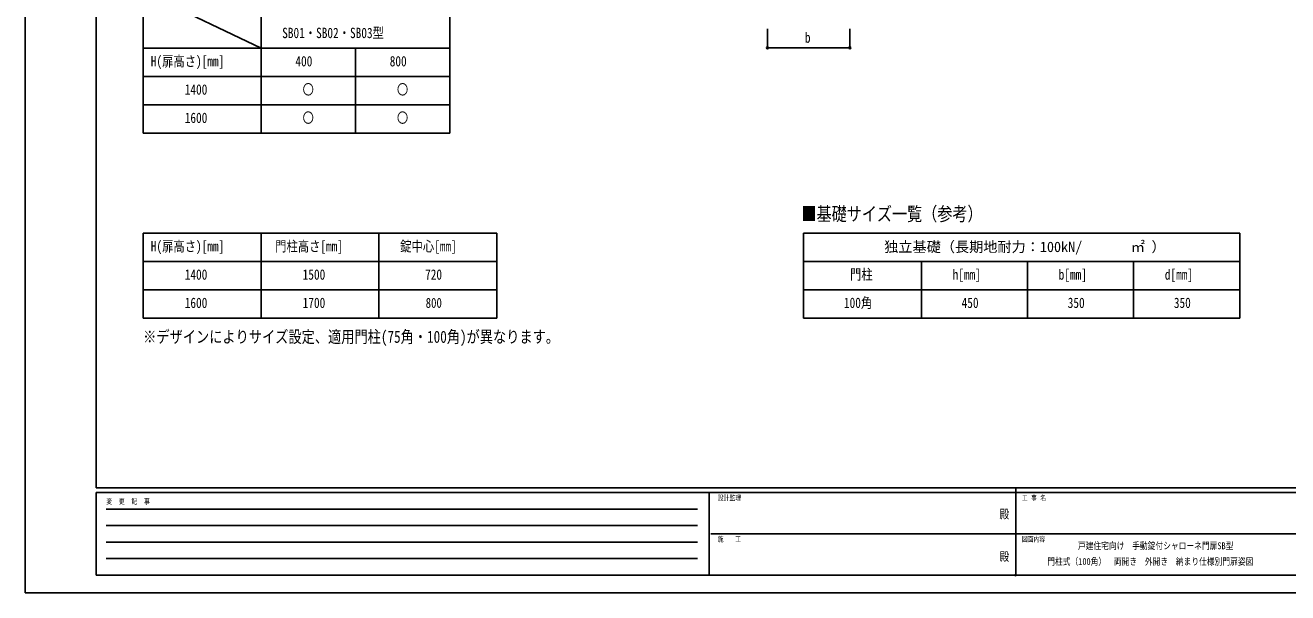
# Model space of a CAD drawing. Units: millimetres, scale not verified. Extents: x -4205 to 4205, y -2970 to 2970.
# Drawn here: x -4205 to 1149, y -2970 to -562 of the extents above; entities that cross this region are included whole.
import ezdxf
from ezdxf.enums import TextEntityAlignment as Align

# ---------------------------------------------------------------- set-up
doc = ezdxf.new("R2010")
doc.units = ezdxf.units.MM
doc.header["$LTSCALE"] = 10
doc.header["$PDMODE"] = 32
doc.header["$PDSIZE"] = 5
for name, color, linetype in [('0-2_USER1', 3, 'Continuous'), ('0-6_YKK_D', 6, 'Continuous'), ('0-7_YKK_ZWAK', 7, 'Continuous')]:
    doc.layers.add(name, color=color, linetype=linetype)
doc.styles.add('ＭＳ ゴシック', font='')
doc.styles.get('ＭＳ ゴシック').set_extended_font_data('MS Gothic')

msp = doc.modelspace()

# ---------------------------------------------------------------- linework, layer by layer
at = {"layer": '0-2_USER1'}
for p, q in [((-3705, -420), (-3205, -660)), ((-3705, -420), (-3705, -1020)), ((-3205, -420), (-3205, -1020)), ((-2405, -420), (-2405, -1020)), ((-3705, -660), (-2405, -660)), ((-2805, -660), (-2805, -1020)), ((-3705, -780), (-2405, -780)), ((-3705, -900), (-2405, -900)), ((-3705, -1020), (-2405, -1020)), ((-3705, -1445), (-2205, -1445)), ((-3705, -1445), (-3705, -1805)), ((-3205, -1445), (-3205, -1805)), ((-2705, -1445), (-2705, -1805)), ((-2205, -1445), (-2205, -1805)), ((-904.98, -1445), (945.02, -1445)), ((-904.98, -1445), (-904.98, -1805)), ((945.02, -1445), (945.02, -1805)), ((-3705, -1565), (-2205, -1565)), ((-904.98, -1565), (945.02, -1565)), ((-404.98, -1565), (-404.98, -1805)), ((45.02, -1565), (45.02, -1805)), ((495.02, -1565), (495.02, -1805)), ((-3705, -1685), (-2205, -1685)), ((-904.98, -1685), (945.02, -1685)), ((-3705, -1805), (-2205, -1805)), ((-904.98, -1805), (945.02, -1805))]:
    msp.add_line(p, q, dxfattribs=at)
at = {"layer": '0-6_YKK_D'}
for p, q in [((-1057.98, -577.67), (-1057.98, -658.67)), ((-707.98, -577.67), (-707.98, -658.67)), ((-1057.98, -657.67), (-707.98, -657.67))]:
    msp.add_line(p, q, dxfattribs=at)
for centre in [(-1057.98, -657.67), (-707.98, -657.67)]:
    msp.add_circle(centre, 4.25, dxfattribs=at)
at = {"layer": '0-7_YKK_ZWAK'}
for p, q in [((-3904.98, -2525), (-3904.98, 2775)), ((3895.02, -2525), (-3904.98, -2525)), ((-1304.98, -2545), (-3904.98, -2545)), ((-3904.98, -2895), (-3904.98, -2545)), ((-1304.98, -2545), (-1304.98, -2895)), ((-4.98, -2545), (-1304.98, -2545)), ((-4.98, -2525), (-4.98, -2895)), ((1295.02, -2545), (-4.98, -2545)), ((-3862.48, -2615), (-1354.98, -2615)), ((-3862.48, -2685), (-1354.98, -2685)), ((-1297.48, -2720), (-4.98, -2720)), ((-4.98, -2720), (1295.02, -2720)), ((-3862.48, -2755), (-1354.98, -2755)), ((-3862.48, -2825), (-1354.98, -2825)), ((-3904.98, -2895), (-1304.98, -2895)), ((-1304.98, -2895), (-4.98, -2895)), ((-4.98, -2895), (1295.02, -2895))]:
    msp.add_line(p, q, dxfattribs=at)
msp.add_lwpolyline([(-4205, -2970), (4205, -2970), (4205, 2970), (-4205, 2970)], close=True, dxfattribs=at)
msp.add_point((-4.98, -2895), dxfattribs=at)

# ---------------------------------------------------------------- texts
at = {"layer": '0-2_USER1', "style": 'ＭＳ ゴシック', "width": 0.8}
for s, height, p in [('SB01・SB02・SB03型', 43.99, (-3115.4, -630)), ('H(扉高さ)[mm]', 43.99, (-3672.6, -750)), ('400', 43.99, (-3059.4, -750)), ('800', 43.99, (-2659.4, -750)), ('1400', 43.99, (-3528.6, -870)), ('〇', 43.99, (-3029, -870)), ('〇', 43.99, (-2629, -870)), ('1600', 43.99, (-3528.6, -990)), ('〇', 43.99, (-3029, -990)), ('〇', 43.99, (-2629, -990)), ('■基礎サイズ一覧（参考）', 58.65, (-913.51, -1409.42)), ('H(扉高さ)[mm]', 43.99, (-3672.6, -1535)), ('門柱高さ[mm]', 43.99, (-3145.4, -1535)), ('錠中心[mm]', 43.99, (-2615, -1535)), ('1400', 43.99, (-3528.6, -1655)), ('1500', 43.99, (-3028.6, -1655)), ('720', 43.99, (-2509.4, -1655)), ('門柱', 43.99, (-707.78, -1655)), ('h[mm]', 43.99, (-272.78, -1655)), ('b[mm]', 43.99, (177.22, -1655)), ('d[mm]', 43.99, (627.22, -1655)), ('100角', 43.99, (-733.38, -1775)), ('1600', 43.99, (-3528.6, -1775)), ('1700', 43.99, (-3028.6, -1775)), ('800', 42.15, (-2507.12, -1773.74)), ('450', 43.99, (-234.38, -1775)), ('350', 43.99, (215.62, -1775)), ('350', 43.99, (665.62, -1775)), ('※デザインによりサイズ設定、適用門柱(75角・100角)が異なります。', 51.32, (-3705, -1925)), ('戸建住宅向け\u3000手動錠付シャローネ門扉SB型', 29.33, (258.89, -2794.17)), ('門柱式（100角）\u3000両開き\u3000外開き\u3000納まり仕様別門扉姿図', 29.33, (128.75, -2860.83))]:
    msp.add_text(s, height=height, dxfattribs=at).set_placement(p, align=Align.BOTTOM_LEFT)
at = {"layer": '0-2_USER1', "style": 'ＭＳ ゴシック'}
for s, p in [('独立基礎（長期地耐力：100kN/', (-562.55, -1537.52)), ('㎡', (483.34, -1537.52)), ('）', (570.61, -1537.52))]:
    msp.add_text(s, height=43.99, dxfattribs=at).set_placement(p, align=Align.BOTTOM_LEFT)
at = {"layer": '0-6_YKK_D', "style": 'ＭＳ ゴシック', "width": 0.8}
msp.add_text('b', height=43.99, dxfattribs=at).set_placement((-898.98, -649.67), align=Align.BOTTOM_LEFT)
at = {"layer": '0-7_YKK_ZWAK', "style": 'ＭＳ ゴシック', "width": 0.8}
for s, height, p in [('変  更  記  事', 21.99, (-3861.31, -2600)), ('設計監理', 21.99, (-1268.31, -2585)), ('工 事 名', 21.99, (21.27, -2585)), ('殿', 36.66, (-73.67, -2665.83)), ('施\u3000\u3000工', 21.99, (-1268.31, -2760)), ('図面内容', 21.99, (21.27, -2760)), ('殿', 36.66, (-73.67, -2845.83))]:
    msp.add_text(s, height=height, dxfattribs=at).set_placement(p, align=Align.BOTTOM_LEFT)

doc.saveas('drawing.dxf')
